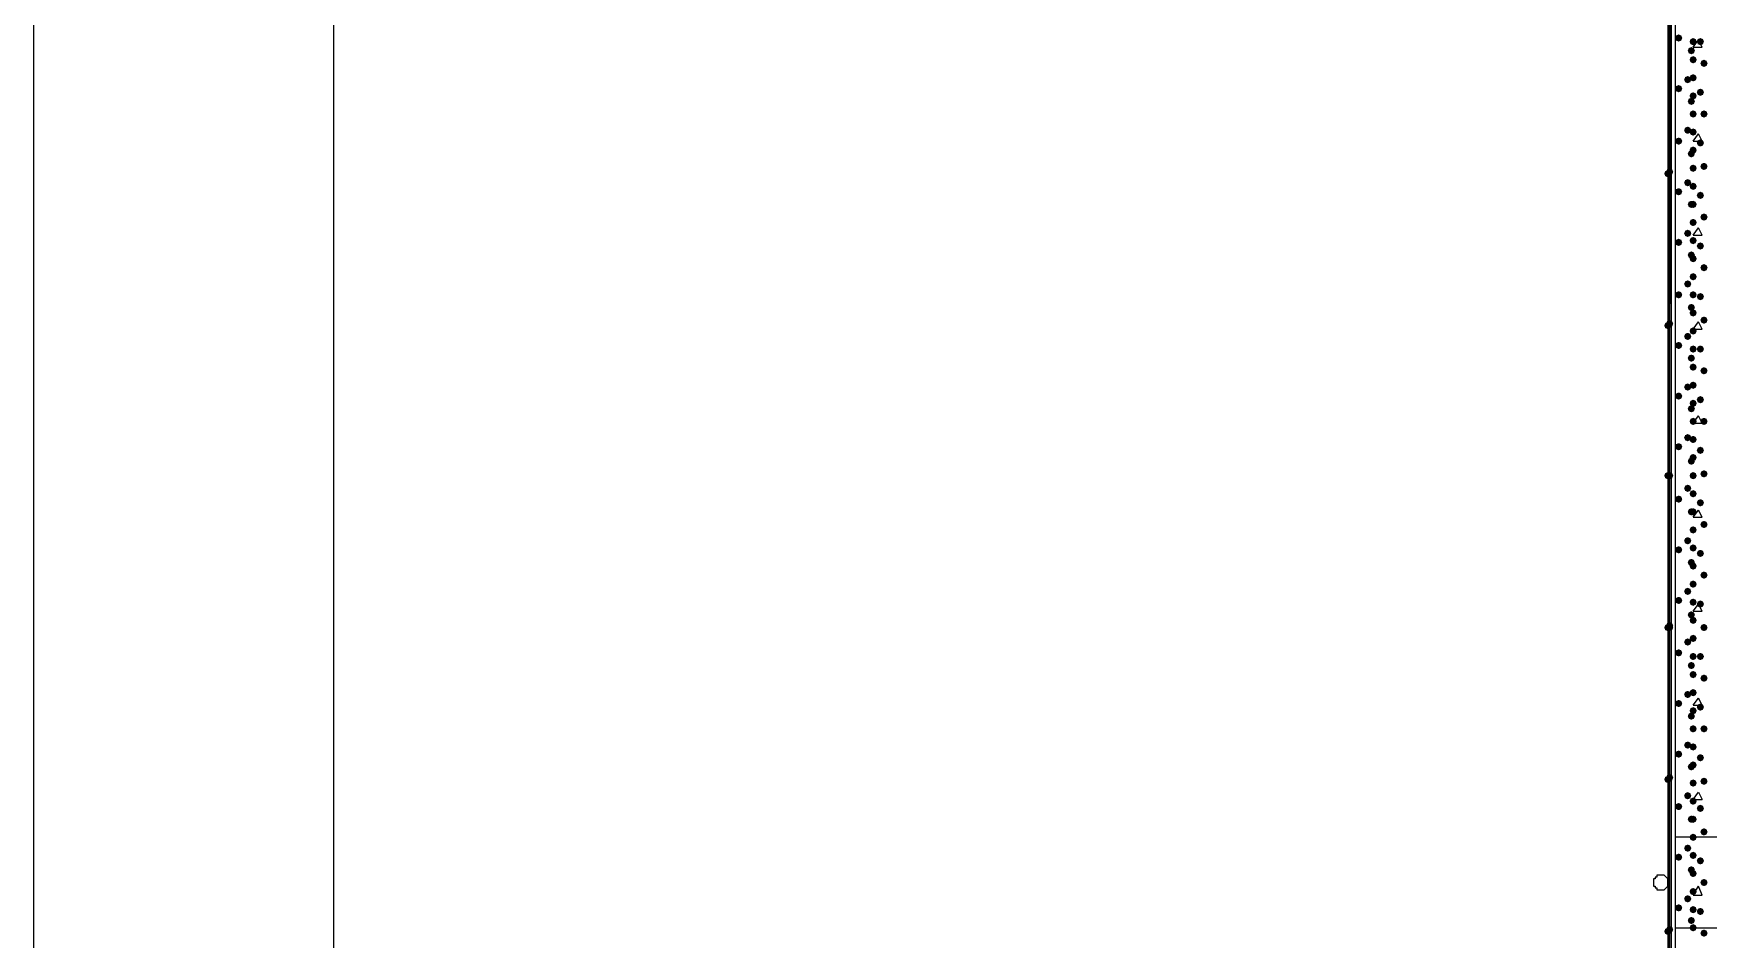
# Model space of a CAD drawing. Header units: millimetres. Extents: x 0 to 420, y 0 to 297.
# Drawn here: x 0.21 to 39.43, y 105.47 to 126.68 of the extents above; entities that cross this region are included whole.
import ezdxf

# ---------------------------------------------------------------- set-up
doc = ezdxf.new("R2010")
doc.units = ezdxf.units.MM
doc.layers.get('0').update_dxf_attribs({"linetype": 'CONTINUOUS'})

msp = doc.modelspace()

# ---------------------------------------------------------------- hatches: boundary and pattern name
at = {"true_color": 0x000007}
h = msp.add_hatch(color=0, dxfattribs=at)
h.paths.add_polyline_path([(38.565667, 228.049667), (38.523333, 228.049667), (38.565667, 84.455)], flags=0)
h.paths.add_polyline_path([(38.523333, 228.049667), (38.565667, 84.455), (38.523333, 84.455)], flags=0)
at = {"true_color": 0x000008}
for points in [[(38.819667, 126.576667), (38.794796, 126.516871), (38.735, 126.492), (38.675204, 126.516871), (38.650333, 126.576667), (38.675204, 126.636462), (38.735, 126.661333), (38.794796, 126.636463)], [(39.116, 126.280333), (39.091129, 126.220538), (39.031333, 126.195667), (38.971537, 126.220538), (38.946667, 126.280333), (38.971537, 126.340129), (39.031333, 126.365), (39.091129, 126.340129)], [(39.158333, 126.492), (39.133463, 126.432204), (39.073667, 126.407333), (39.013871, 126.432204), (38.989, 126.492), (39.013871, 126.551796), (39.073667, 126.576667), (39.133462, 126.551796)], [(39.327667, 126.492), (39.302796, 126.432204), (39.243, 126.407333), (39.183204, 126.432204), (39.158333, 126.492), (39.183204, 126.551796), (39.243, 126.576667), (39.302796, 126.551796)], [(39.158333, 126.068667), (39.133463, 126.008871), (39.073667, 125.984), (39.013871, 126.008871), (38.989, 126.068667), (39.013871, 126.128462), (39.073667, 126.153333), (39.133462, 126.128463)], [(39.412333, 125.984), (39.387463, 125.924204), (39.327667, 125.899333), (39.267871, 125.924204), (39.243, 125.984), (39.267871, 126.043796), (39.327667, 126.068667), (39.387462, 126.043796)], [(39.031333, 125.603), (39.006462, 125.543204), (38.946667, 125.518333), (38.886871, 125.543204), (38.862, 125.603), (38.886871, 125.662796), (38.946667, 125.687667), (39.006462, 125.662796)], [(39.158333, 125.645333), (39.133463, 125.585538), (39.073667, 125.560667), (39.013871, 125.585538), (38.989, 125.645333), (39.013871, 125.705129), (39.073667, 125.73), (39.133462, 125.705129)], [(38.819667, 125.391333), (38.794796, 125.331537), (38.735, 125.306667), (38.675204, 125.331537), (38.650333, 125.391333), (38.675204, 125.451129), (38.735, 125.476), (38.794796, 125.451129)], [(39.116, 125.095), (39.091129, 125.035204), (39.031333, 125.010333), (38.971537, 125.035204), (38.946667, 125.095), (38.971537, 125.154796), (39.031333, 125.179667), (39.091129, 125.154796)], [(39.158333, 125.222), (39.133463, 125.162204), (39.073667, 125.137333), (39.013871, 125.162204), (38.989, 125.222), (39.013871, 125.281796), (39.073667, 125.306667), (39.133462, 125.281796)], [(39.327667, 125.306667), (39.302796, 125.246871), (39.243, 125.222), (39.183204, 125.246871), (39.158333, 125.306667), (39.183204, 125.366462), (39.243, 125.391333), (39.302796, 125.366463)], [(39.158333, 124.798667), (39.133463, 124.738871), (39.073667, 124.714), (39.013871, 124.738871), (38.989, 124.798667), (39.013871, 124.858462), (39.073667, 124.883333), (39.133462, 124.858463)], [(39.412333, 124.798667), (39.387463, 124.738871), (39.327667, 124.714), (39.267871, 124.738871), (39.243, 124.798667), (39.267871, 124.858462), (39.327667, 124.883333), (39.387462, 124.858463)], [(39.031333, 124.417667), (39.006462, 124.357871), (38.946667, 124.333), (38.886871, 124.357871), (38.862, 124.417667), (38.886871, 124.477462), (38.946667, 124.502333), (39.006462, 124.477463)], [(39.158333, 124.375333), (39.133463, 124.315538), (39.073667, 124.290667), (39.013871, 124.315538), (38.989, 124.375333), (39.013871, 124.435129), (39.073667, 124.46), (39.133462, 124.435129)], [(38.819667, 124.163667), (38.794796, 124.103871), (38.735, 124.079), (38.675204, 124.103871), (38.650333, 124.163667), (38.675204, 124.223462), (38.735, 124.248333), (38.794796, 124.223463)], [(39.116, 123.867333), (39.091129, 123.807538), (39.031333, 123.782667), (38.971537, 123.807538), (38.946667, 123.867333), (38.971537, 123.927129), (39.031333, 123.952), (39.091129, 123.927129)], [(39.158333, 123.952), (39.133463, 123.892204), (39.073667, 123.867333), (39.013871, 123.892204), (38.989, 123.952), (39.013871, 124.011796), (39.073667, 124.036667), (39.133462, 124.011796)], [(39.327667, 124.121333), (39.302796, 124.061537), (39.243, 124.036667), (39.183204, 124.061537), (39.158333, 124.121333), (39.183204, 124.181129), (39.243, 124.206), (39.302796, 124.181129)], [(39.158333, 123.528667), (39.133463, 123.468871), (39.073667, 123.444), (39.013871, 123.468871), (38.989, 123.528667), (39.013871, 123.588462), (39.073667, 123.613333), (39.133462, 123.588463)], [(39.412333, 123.571), (39.387463, 123.511204), (39.327667, 123.486333), (39.267871, 123.511204), (39.243, 123.571), (39.267871, 123.630796), (39.327667, 123.655667), (39.387462, 123.630796)], [(39.031333, 123.19), (39.006462, 123.130204), (38.946667, 123.105333), (38.886871, 123.130204), (38.862, 123.19), (38.886871, 123.249796), (38.946667, 123.274667), (39.006462, 123.249796)], [(39.158333, 123.105333), (39.133463, 123.045538), (39.073667, 123.020667), (39.013871, 123.045538), (38.989, 123.105333), (39.013871, 123.165129), (39.073667, 123.19), (39.133462, 123.165129)], [(38.819667, 122.978333), (38.794796, 122.918538), (38.735, 122.893667), (38.675204, 122.918538), (38.650333, 122.978333), (38.675204, 123.038129), (38.735, 123.063), (38.794796, 123.038129)], [(39.116, 122.682), (39.091129, 122.622204), (39.031333, 122.597333), (38.971537, 122.622204), (38.946667, 122.682), (38.971537, 122.741796), (39.031333, 122.766667), (39.091129, 122.741796)], [(39.158333, 122.682), (39.133463, 122.622204), (39.073667, 122.597333), (39.013871, 122.622204), (38.989, 122.682), (39.013871, 122.741796), (39.073667, 122.766667), (39.133462, 122.741796)], [(39.327667, 122.893667), (39.302796, 122.833871), (39.243, 122.809), (39.183204, 122.833871), (39.158333, 122.893667), (39.183204, 122.953462), (39.243, 122.978333), (39.302796, 122.953463)], [(39.412333, 122.385667), (39.387463, 122.325871), (39.327667, 122.301), (39.267871, 122.325871), (39.243, 122.385667), (39.267871, 122.445462), (39.327667, 122.470333), (39.387462, 122.445463)], [(39.031333, 122.004667), (39.006462, 121.944871), (38.946667, 121.92), (38.886871, 121.944871), (38.862, 122.004667), (38.886871, 122.064462), (38.946667, 122.089333), (39.006462, 122.064463)], [(39.158333, 122.258667), (39.133463, 122.198871), (39.073667, 122.174), (39.013871, 122.198871), (38.989, 122.258667), (39.013871, 122.318462), (39.073667, 122.343333), (39.133462, 122.318463)], [(38.819667, 121.793), (38.794796, 121.733204), (38.735, 121.708333), (38.675204, 121.733204), (38.650333, 121.793), (38.675204, 121.852796), (38.735, 121.877667), (38.794796, 121.852796)], [(39.158333, 121.835333), (39.133463, 121.775538), (39.073667, 121.750667), (39.013871, 121.775538), (38.989, 121.835333), (39.013871, 121.895129), (39.073667, 121.92), (39.133462, 121.895129)], [(39.327667, 121.708333), (39.302796, 121.648537), (39.243, 121.623667), (39.183204, 121.648537), (39.158333, 121.708333), (39.183204, 121.768129), (39.243, 121.793), (39.302796, 121.768129)], [(39.116, 121.496667), (39.091129, 121.436871), (39.031333, 121.412), (38.971537, 121.436871), (38.946667, 121.496667), (38.971537, 121.556462), (39.031333, 121.581333), (39.091129, 121.556463)], [(39.158333, 121.412), (39.133463, 121.352204), (39.073667, 121.327333), (39.013871, 121.352204), (38.989, 121.412), (39.013871, 121.471796), (39.073667, 121.496667), (39.133462, 121.471796)], [(39.412333, 121.200333), (39.387463, 121.140537), (39.327667, 121.115667), (39.267871, 121.140537), (39.243, 121.200333), (39.267871, 121.260129), (39.327667, 121.285), (39.387462, 121.260129)], [(39.031333, 120.819333), (39.006462, 120.759537), (38.946667, 120.734667), (38.886871, 120.759537), (38.862, 120.819333), (38.886871, 120.879129), (38.946667, 120.904), (39.006462, 120.879129)], [(39.158333, 120.988667), (39.133463, 120.928871), (39.073667, 120.904), (39.013871, 120.928871), (38.989, 120.988667), (39.013871, 121.048462), (39.073667, 121.073333), (39.133462, 121.048463)], [(38.819667, 120.565333), (38.794796, 120.505538), (38.735, 120.480667), (38.675204, 120.505538), (38.650333, 120.565333), (38.675204, 120.625129), (38.735, 120.65), (38.794796, 120.625129)], [(39.158333, 120.565333), (39.133463, 120.505538), (39.073667, 120.480667), (39.013871, 120.505538), (38.989, 120.565333), (39.013871, 120.625129), (39.073667, 120.65), (39.133462, 120.625129)], [(39.327667, 120.523), (39.302796, 120.463204), (39.243, 120.438333), (39.183204, 120.463204), (39.158333, 120.523), (39.183204, 120.582796), (39.243, 120.607667), (39.302796, 120.582796)], [(39.116, 120.269), (39.091129, 120.209204), (39.031333, 120.184333), (38.971537, 120.209204), (38.946667, 120.269), (38.971537, 120.328796), (39.031333, 120.353667), (39.091129, 120.328796)], [(39.158333, 120.142), (39.133463, 120.082204), (39.073667, 120.057333), (39.013871, 120.082204), (38.989, 120.142), (39.013871, 120.201796), (39.073667, 120.226667), (39.133462, 120.201796)], [(39.412333, 119.972667), (39.387463, 119.912871), (39.327667, 119.888), (39.267871, 119.912871), (39.243, 119.972667), (39.267871, 120.032462), (39.327667, 120.057333), (39.387462, 120.032463)], [(39.031333, 119.591667), (39.006462, 119.531871), (38.946667, 119.507), (38.886871, 119.531871), (38.862, 119.591667), (38.886871, 119.651462), (38.946667, 119.676333), (39.006462, 119.651463)], [(39.158333, 119.718667), (39.133463, 119.658871), (39.073667, 119.634), (39.013871, 119.658871), (38.989, 119.718667), (39.013871, 119.778462), (39.073667, 119.803333), (39.133462, 119.778463)], [(38.819667, 119.38), (38.794796, 119.320204), (38.735, 119.295333), (38.675204, 119.320204), (38.650333, 119.38), (38.675204, 119.439796), (38.735, 119.464667), (38.794796, 119.439796)], [(39.158333, 119.295333), (39.133463, 119.235538), (39.073667, 119.210667), (39.013871, 119.235538), (38.989, 119.295333), (39.013871, 119.355129), (39.073667, 119.38), (39.133462, 119.355129)], [(39.327667, 119.295333), (39.302796, 119.235538), (39.243, 119.210667), (39.183204, 119.235538), (39.158333, 119.295333), (39.183204, 119.355129), (39.243, 119.38), (39.302796, 119.355129)], [(39.116, 119.083667), (39.091129, 119.023871), (39.031333, 118.999), (38.971537, 119.023871), (38.946667, 119.083667), (38.971537, 119.143462), (39.031333, 119.168333), (39.091129, 119.143463)], [(39.158333, 118.872), (39.133463, 118.812204), (39.073667, 118.787333), (39.013871, 118.812204), (38.989, 118.872), (39.013871, 118.931796), (39.073667, 118.956667), (39.133462, 118.931796)], [(39.412333, 118.787333), (39.387463, 118.727537), (39.327667, 118.702667), (39.267871, 118.727537), (39.243, 118.787333), (39.267871, 118.847129), (39.327667, 118.872), (39.387462, 118.847129)], [(39.031333, 118.406333), (39.006462, 118.346537), (38.946667, 118.321667), (38.886871, 118.346537), (38.862, 118.406333), (38.886871, 118.466129), (38.946667, 118.491), (39.006462, 118.466129)], [(39.158333, 118.448667), (39.133463, 118.388871), (39.073667, 118.364), (39.013871, 118.388871), (38.989, 118.448667), (39.013871, 118.508462), (39.073667, 118.533333), (39.133462, 118.508463)], [(38.819667, 118.194667), (38.794796, 118.134871), (38.735, 118.11), (38.675204, 118.134871), (38.650333, 118.194667), (38.675204, 118.254462), (38.735, 118.279333), (38.794796, 118.254463)], [(39.158333, 118.025333), (39.133463, 117.965538), (39.073667, 117.940667), (39.013871, 117.965538), (38.989, 118.025333), (39.013871, 118.085129), (39.073667, 118.11), (39.133462, 118.085129)], [(39.327667, 118.11), (39.302796, 118.050204), (39.243, 118.025333), (39.183204, 118.050204), (39.158333, 118.11), (39.183204, 118.169796), (39.243, 118.194667), (39.302796, 118.169796)], [(39.116, 117.898333), (39.091129, 117.838538), (39.031333, 117.813667), (38.971537, 117.838538), (38.946667, 117.898333), (38.971537, 117.958129), (39.031333, 117.983), (39.091129, 117.958129)], [(39.158333, 117.602), (39.133463, 117.542204), (39.073667, 117.517333), (39.013871, 117.542204), (38.989, 117.602), (39.013871, 117.661796), (39.073667, 117.686667), (39.133462, 117.661796)], [(39.412333, 117.602), (39.387463, 117.542204), (39.327667, 117.517333), (39.267871, 117.542204), (39.243, 117.602), (39.267871, 117.661796), (39.327667, 117.686667), (39.387462, 117.661796)], [(39.031333, 117.221), (39.006462, 117.161204), (38.946667, 117.136333), (38.886871, 117.161204), (38.862, 117.221), (38.886871, 117.280796), (38.946667, 117.305667), (39.006462, 117.280796)], [(38.819667, 117.009333), (38.794796, 116.949537), (38.735, 116.924667), (38.675204, 116.949537), (38.650333, 117.009333), (38.675204, 117.069129), (38.735, 117.094), (38.794796, 117.069129)], [(39.158333, 117.178667), (39.133463, 117.118871), (39.073667, 117.094), (39.013871, 117.118871), (38.989, 117.178667), (39.013871, 117.238462), (39.073667, 117.263333), (39.133462, 117.238463)], [(39.327667, 116.924667), (39.302796, 116.864871), (39.243, 116.84), (39.183204, 116.864871), (39.158333, 116.924667), (39.183204, 116.984462), (39.243, 117.009333), (39.302796, 116.984463)], [(39.116, 116.670667), (39.091129, 116.610871), (39.031333, 116.586), (38.971537, 116.610871), (38.946667, 116.670667), (38.971537, 116.730462), (39.031333, 116.755333), (39.091129, 116.730463)], [(39.158333, 116.755333), (39.133463, 116.695538), (39.073667, 116.670667), (39.013871, 116.695538), (38.989, 116.755333), (39.013871, 116.815129), (39.073667, 116.84), (39.133462, 116.815129)], [(39.031333, 116.035667), (39.006462, 115.975871), (38.946667, 115.951), (38.886871, 115.975871), (38.862, 116.035667), (38.886871, 116.095462), (38.946667, 116.120333), (39.006462, 116.095463)], [(39.158333, 116.332), (39.133463, 116.272204), (39.073667, 116.247333), (39.013871, 116.272204), (38.989, 116.332), (39.013871, 116.391796), (39.073667, 116.416667), (39.133462, 116.391796)], [(39.412333, 116.374333), (39.387463, 116.314537), (39.327667, 116.289667), (39.267871, 116.314537), (39.243, 116.374333), (39.267871, 116.434129), (39.327667, 116.459), (39.387462, 116.434129)], [(38.819667, 115.781667), (38.794796, 115.721871), (38.735, 115.697), (38.675204, 115.721871), (38.650333, 115.781667), (38.675204, 115.841462), (38.735, 115.866333), (38.794796, 115.841463)], [(39.158333, 115.908667), (39.133463, 115.848871), (39.073667, 115.824), (39.013871, 115.848871), (38.989, 115.908667), (39.013871, 115.968462), (39.073667, 115.993333), (39.133462, 115.968463)], [(39.327667, 115.697), (39.302796, 115.637204), (39.243, 115.612333), (39.183204, 115.637204), (39.158333, 115.697), (39.183204, 115.756796), (39.243, 115.781667), (39.302796, 115.756796)], [(39.116, 115.485333), (39.091129, 115.425538), (39.031333, 115.400667), (38.971537, 115.425538), (38.946667, 115.485333), (38.971537, 115.545129), (39.031333, 115.57), (39.091129, 115.545129)], [(39.158333, 115.485333), (39.133463, 115.425538), (39.073667, 115.400667), (39.013871, 115.425538), (38.989, 115.485333), (39.013871, 115.545129), (39.073667, 115.57), (39.133462, 115.545129)], [(39.158333, 115.062), (39.133463, 115.002204), (39.073667, 114.977333), (39.013871, 115.002204), (38.989, 115.062), (39.013871, 115.121796), (39.073667, 115.146667), (39.133462, 115.121796)], [(39.412333, 115.189), (39.387463, 115.129204), (39.327667, 115.104333), (39.267871, 115.129204), (39.243, 115.189), (39.267871, 115.248796), (39.327667, 115.273667), (39.387462, 115.248796)], [(38.819667, 114.596333), (38.794796, 114.536537), (38.735, 114.511667), (38.675204, 114.536537), (38.650333, 114.596333), (38.675204, 114.656129), (38.735, 114.681), (38.794796, 114.656129)], [(39.031333, 114.808), (39.006462, 114.748204), (38.946667, 114.723333), (38.886871, 114.748204), (38.862, 114.808), (38.886871, 114.867796), (38.946667, 114.892667), (39.006462, 114.867796)], [(39.158333, 114.638667), (39.133463, 114.578871), (39.073667, 114.554), (39.013871, 114.578871), (38.989, 114.638667), (39.013871, 114.698462), (39.073667, 114.723333), (39.133462, 114.698463)], [(39.327667, 114.511667), (39.302796, 114.451871), (39.243, 114.427), (39.183204, 114.451871), (39.158333, 114.511667), (39.183204, 114.571462), (39.243, 114.596333), (39.302796, 114.571463)], [(39.116, 114.3), (39.091129, 114.240204), (39.031333, 114.215333), (38.971537, 114.240204), (38.946667, 114.3), (38.971537, 114.359796), (39.031333, 114.384667), (39.091129, 114.359796)], [(39.158333, 114.215333), (39.133463, 114.155538), (39.073667, 114.130667), (39.013871, 114.155538), (38.989, 114.215333), (39.013871, 114.275129), (39.073667, 114.3), (39.133462, 114.275129)], [(39.158333, 113.792), (39.133463, 113.732204), (39.073667, 113.707333), (39.013871, 113.732204), (38.989, 113.792), (39.013871, 113.851796), (39.073667, 113.876667), (39.133462, 113.851796)], [(39.412333, 114.003667), (39.387463, 113.943871), (39.327667, 113.919), (39.267871, 113.943871), (39.243, 114.003667), (39.267871, 114.063462), (39.327667, 114.088333), (39.387462, 114.063463)], [(38.819667, 113.411), (38.794796, 113.351204), (38.735, 113.326333), (38.675204, 113.351204), (38.650333, 113.411), (38.675204, 113.470796), (38.735, 113.495667), (38.794796, 113.470796)], [(39.031333, 113.622667), (39.006462, 113.562871), (38.946667, 113.538), (38.886871, 113.562871), (38.862, 113.622667), (38.886871, 113.682462), (38.946667, 113.707333), (39.006462, 113.682463)], [(39.158333, 113.368667), (39.133463, 113.308871), (39.073667, 113.284), (39.013871, 113.308871), (38.989, 113.368667), (39.013871, 113.428462), (39.073667, 113.453333), (39.133462, 113.428463)], [(39.327667, 113.326333), (39.302796, 113.266537), (39.243, 113.241667), (39.183204, 113.266537), (39.158333, 113.326333), (39.183204, 113.386129), (39.243, 113.411), (39.302796, 113.386129)], [(39.116, 113.072333), (39.091129, 113.012538), (39.031333, 112.987667), (38.971537, 113.012538), (38.946667, 113.072333), (38.971537, 113.132129), (39.031333, 113.157), (39.091129, 113.132129)], [(39.158333, 112.945333), (39.133463, 112.885538), (39.073667, 112.860667), (39.013871, 112.885538), (38.989, 112.945333), (39.013871, 113.005129), (39.073667, 113.03), (39.133462, 113.005129)], [(39.158333, 112.522), (39.133463, 112.462204), (39.073667, 112.437333), (39.013871, 112.462204), (38.989, 112.522), (39.013871, 112.581796), (39.073667, 112.606667), (39.133462, 112.581796)], [(39.412333, 112.776), (39.387463, 112.716204), (39.327667, 112.691333), (39.267871, 112.716204), (39.243, 112.776), (39.267871, 112.835796), (39.327667, 112.860667), (39.387462, 112.835796)], [(38.819667, 112.183333), (38.794796, 112.123538), (38.735, 112.098667), (38.675204, 112.123538), (38.650333, 112.183333), (38.675204, 112.243129), (38.735, 112.268), (38.794796, 112.243129)], [(39.031333, 112.437333), (39.006462, 112.377537), (38.946667, 112.352667), (38.886871, 112.377537), (38.862, 112.437333), (38.886871, 112.497129), (38.946667, 112.522), (39.006462, 112.497129)], [(39.158333, 112.098667), (39.133463, 112.038871), (39.073667, 112.014), (39.013871, 112.038871), (38.989, 112.098667), (39.013871, 112.158462), (39.073667, 112.183333), (39.133462, 112.158463)], [(39.327667, 112.098667), (39.302796, 112.038871), (39.243, 112.014), (39.183204, 112.038871), (39.158333, 112.098667), (39.183204, 112.158462), (39.243, 112.183333), (39.302796, 112.158463)], [(39.116, 111.887), (39.091129, 111.827204), (39.031333, 111.802333), (38.971537, 111.827204), (38.946667, 111.887), (38.971537, 111.946796), (39.031333, 111.971667), (39.091129, 111.946796)], [(39.158333, 111.675333), (39.133463, 111.615538), (39.073667, 111.590667), (39.013871, 111.615538), (38.989, 111.675333), (39.013871, 111.735129), (39.073667, 111.76), (39.133462, 111.735129)], [(39.412333, 111.590667), (39.387463, 111.530871), (39.327667, 111.506), (39.267871, 111.530871), (39.243, 111.590667), (39.267871, 111.650462), (39.327667, 111.675333), (39.387462, 111.650463)], [(38.819667, 110.998), (38.794796, 110.938204), (38.735, 110.913333), (38.675204, 110.938204), (38.650333, 110.998), (38.675204, 111.057796), (38.735, 111.082667), (38.794796, 111.057796)], [(39.031333, 111.209667), (39.006462, 111.149871), (38.946667, 111.125), (38.886871, 111.149871), (38.862, 111.209667), (38.886871, 111.269462), (38.946667, 111.294333), (39.006462, 111.269463)], [(39.158333, 111.252), (39.133463, 111.192204), (39.073667, 111.167333), (39.013871, 111.192204), (38.989, 111.252), (39.013871, 111.311796), (39.073667, 111.336667), (39.133462, 111.311796)], [(39.327667, 110.913333), (39.302796, 110.853537), (39.243, 110.828667), (39.183204, 110.853537), (39.158333, 110.913333), (39.183204, 110.973129), (39.243, 110.998), (39.302796, 110.973129)], [(39.116, 110.701667), (39.091129, 110.641871), (39.031333, 110.617), (38.971537, 110.641871), (38.946667, 110.701667), (38.971537, 110.761462), (39.031333, 110.786333), (39.091129, 110.761463)], [(39.158333, 110.828667), (39.133463, 110.768871), (39.073667, 110.744), (39.013871, 110.768871), (38.989, 110.828667), (39.013871, 110.888462), (39.073667, 110.913333), (39.133462, 110.888463)], [(39.158333, 110.405333), (39.133463, 110.345538), (39.073667, 110.320667), (39.013871, 110.345538), (38.989, 110.405333), (39.013871, 110.465129), (39.073667, 110.49), (39.133462, 110.465129)], [(39.412333, 110.405333), (39.387463, 110.345538), (39.327667, 110.320667), (39.267871, 110.345538), (39.243, 110.405333), (39.267871, 110.465129), (39.327667, 110.49), (39.387462, 110.465129)], [(38.819667, 109.812667), (38.794796, 109.752871), (38.735, 109.728), (38.675204, 109.752871), (38.650333, 109.812667), (38.675204, 109.872462), (38.735, 109.897333), (38.794796, 109.872463)], [(39.031333, 110.024333), (39.006462, 109.964537), (38.946667, 109.939667), (38.886871, 109.964537), (38.862, 110.024333), (38.886871, 110.084129), (38.946667, 110.109), (39.006462, 110.084129)], [(39.158333, 109.982), (39.133463, 109.922204), (39.073667, 109.897333), (39.013871, 109.922204), (38.989, 109.982), (39.013871, 110.041796), (39.073667, 110.066667), (39.133462, 110.041796)], [(39.116, 109.516333), (39.091129, 109.456537), (39.031333, 109.431667), (38.971537, 109.456537), (38.946667, 109.516333), (38.971537, 109.576129), (39.031333, 109.601), (39.091129, 109.576129)], [(39.158333, 109.558667), (39.133463, 109.498871), (39.073667, 109.474), (39.013871, 109.498871), (38.989, 109.558667), (39.013871, 109.618462), (39.073667, 109.643333), (39.133462, 109.618463)], [(39.327667, 109.728), (39.302796, 109.668204), (39.243, 109.643333), (39.183204, 109.668204), (39.158333, 109.728), (39.183204, 109.787796), (39.243, 109.812667), (39.302796, 109.787796)], [(39.158333, 109.135333), (39.133463, 109.075538), (39.073667, 109.050667), (39.013871, 109.075538), (38.989, 109.135333), (39.013871, 109.195129), (39.073667, 109.22), (39.133462, 109.195129)], [(39.412333, 109.177667), (39.387463, 109.117871), (39.327667, 109.093), (39.267871, 109.117871), (39.243, 109.177667), (39.267871, 109.237462), (39.327667, 109.262333), (39.387462, 109.237463)], [(38.819667, 108.585), (38.794796, 108.525204), (38.735, 108.500333), (38.675204, 108.525204), (38.650333, 108.585), (38.675204, 108.644796), (38.735, 108.669667), (38.794796, 108.644796)], [(39.031333, 108.839), (39.006462, 108.779204), (38.946667, 108.754333), (38.886871, 108.779204), (38.862, 108.839), (38.886871, 108.898796), (38.946667, 108.923667), (39.006462, 108.898796)], [(39.158333, 108.712), (39.133463, 108.652204), (39.073667, 108.627333), (39.013871, 108.652204), (38.989, 108.712), (39.013871, 108.771796), (39.073667, 108.796667), (39.133462, 108.771796)], [(39.116, 108.288667), (39.091129, 108.228871), (39.031333, 108.204), (38.971537, 108.228871), (38.946667, 108.288667), (38.971537, 108.348462), (39.031333, 108.373333), (39.091129, 108.348463)], [(39.158333, 108.288667), (39.133463, 108.228871), (39.073667, 108.204), (39.013871, 108.228871), (38.989, 108.288667), (39.013871, 108.348462), (39.073667, 108.373333), (39.133462, 108.348463)], [(39.327667, 108.542667), (39.302796, 108.482871), (39.243, 108.458), (39.183204, 108.482871), (39.158333, 108.542667), (39.183204, 108.602462), (39.243, 108.627333), (39.302796, 108.602463)], [(39.158333, 107.865333), (39.133463, 107.805538), (39.073667, 107.780667), (39.013871, 107.805538), (38.989, 107.865333), (39.013871, 107.925129), (39.073667, 107.95), (39.133462, 107.925129)], [(39.412333, 107.992333), (39.387463, 107.932538), (39.327667, 107.907667), (39.267871, 107.932538), (39.243, 107.992333), (39.267871, 108.052129), (39.327667, 108.077), (39.387462, 108.052129)], [(39.412333, 105.621667), (39.387463, 105.561871), (39.327667, 105.537), (39.267871, 105.561871), (39.243, 105.621667), (39.267871, 105.681462), (39.327667, 105.706333), (39.387462, 105.681463)]]:
    msp.add_hatch(color=0, dxfattribs=at).paths.add_polyline_path(points, flags=0)
at = {"true_color": 0x0000fe}
for points in [[(38.565667, 123.401667), (38.540796, 123.341871), (38.481, 123.317), (38.421204, 123.341871), (38.396333, 123.401667), (38.421204, 123.461462), (38.481, 123.486333), (38.540796, 123.461463)], [(38.608, 123.444), (38.583129, 123.384204), (38.523333, 123.359333), (38.463538, 123.384204), (38.438667, 123.444), (38.463537, 123.503796), (38.523333, 123.528667), (38.583129, 123.503796)], [(38.608, 123.444), (38.583129, 123.384204), (38.523333, 123.359333), (38.463538, 123.384204), (38.438667, 123.444), (38.463537, 123.503796), (38.523333, 123.528667), (38.583129, 123.503796)], [(38.608, 123.444), (38.583129, 123.384204), (38.523333, 123.359333), (38.463538, 123.384204), (38.438667, 123.444), (38.463537, 123.503796), (38.523333, 123.528667), (38.583129, 123.503796)], [(38.565667, 119.845667), (38.540796, 119.785871), (38.481, 119.761), (38.421204, 119.785871), (38.396333, 119.845667), (38.421204, 119.905462), (38.481, 119.930333), (38.540796, 119.905463)], [(38.608, 119.888), (38.583129, 119.828204), (38.523333, 119.803333), (38.463538, 119.828204), (38.438667, 119.888), (38.463537, 119.947796), (38.523333, 119.972667), (38.583129, 119.947796)], [(38.608, 119.888), (38.583129, 119.828204), (38.523333, 119.803333), (38.463538, 119.828204), (38.438667, 119.888), (38.463537, 119.947796), (38.523333, 119.972667), (38.583129, 119.947796)], [(38.608, 119.888), (38.583129, 119.828204), (38.523333, 119.803333), (38.463538, 119.828204), (38.438667, 119.888), (38.463537, 119.947796), (38.523333, 119.972667), (38.583129, 119.947796)], [(38.565667, 116.332), (38.540796, 116.272204), (38.481, 116.247333), (38.421204, 116.272204), (38.396333, 116.332), (38.421204, 116.391796), (38.481, 116.416667), (38.540796, 116.391796)], [(38.608, 116.332), (38.583129, 116.272204), (38.523333, 116.247333), (38.463538, 116.272204), (38.438667, 116.332), (38.463537, 116.391796), (38.523333, 116.416667), (38.583129, 116.391796)], [(38.608, 116.332), (38.583129, 116.272204), (38.523333, 116.247333), (38.463538, 116.272204), (38.438667, 116.332), (38.463537, 116.391796), (38.523333, 116.416667), (38.583129, 116.391796)], [(38.608, 116.332), (38.583129, 116.272204), (38.523333, 116.247333), (38.463538, 116.272204), (38.438667, 116.332), (38.463537, 116.391796), (38.523333, 116.416667), (38.583129, 116.391796)], [(38.565667, 112.776), (38.540796, 112.716204), (38.481, 112.691333), (38.421204, 112.716204), (38.396333, 112.776), (38.421204, 112.835796), (38.481, 112.860667), (38.540796, 112.835796)], [(38.608, 112.818333), (38.583129, 112.758537), (38.523333, 112.733667), (38.463538, 112.758537), (38.438667, 112.818333), (38.463537, 112.878129), (38.523333, 112.903), (38.583129, 112.878129)], [(38.608, 112.818333), (38.583129, 112.758537), (38.523333, 112.733667), (38.463538, 112.758537), (38.438667, 112.818333), (38.463537, 112.878129), (38.523333, 112.903), (38.583129, 112.878129)], [(38.608, 112.776), (38.583129, 112.716204), (38.523333, 112.691333), (38.463538, 112.716204), (38.438667, 112.776), (38.463537, 112.835796), (38.523333, 112.860667), (38.583129, 112.835796)], [(38.565667, 109.22), (38.540796, 109.160204), (38.481, 109.135333), (38.421204, 109.160204), (38.396333, 109.22), (38.421204, 109.279796), (38.481, 109.304667), (38.540796, 109.279796)], [(38.608, 109.262333), (38.583129, 109.202538), (38.523333, 109.177667), (38.463538, 109.202538), (38.438667, 109.262333), (38.463537, 109.322129), (38.523333, 109.347), (38.583129, 109.322129)], [(38.608, 109.262333), (38.583129, 109.202538), (38.523333, 109.177667), (38.463538, 109.202538), (38.438667, 109.262333), (38.463537, 109.322129), (38.523333, 109.347), (38.583129, 109.322129)], [(38.608, 109.262333), (38.583129, 109.202538), (38.523333, 109.177667), (38.463538, 109.202538), (38.438667, 109.262333), (38.463537, 109.322129), (38.523333, 109.347), (38.583129, 109.322129)], [(38.565667, 105.664), (38.540796, 105.604204), (38.481, 105.579333), (38.421204, 105.604204), (38.396333, 105.664), (38.421204, 105.723796), (38.481, 105.748667), (38.540796, 105.723796)], [(38.608, 105.706333), (38.583129, 105.646537), (38.523333, 105.621667), (38.463538, 105.646537), (38.438667, 105.706333), (38.463537, 105.766129), (38.523333, 105.791), (38.583129, 105.766129)], [(38.608, 105.706333), (38.583129, 105.646537), (38.523333, 105.621667), (38.463538, 105.646537), (38.438667, 105.706333), (38.463537, 105.766129), (38.523333, 105.791), (38.583129, 105.766129)], [(38.608, 105.706333), (38.583129, 105.646537), (38.523333, 105.621667), (38.463538, 105.646537), (38.438667, 105.706333), (38.463537, 105.766129), (38.523333, 105.791), (38.583129, 105.766129)]]:
    msp.add_hatch(color=0, dxfattribs=at).paths.add_polyline_path(points, flags=0)
at = {"true_color": 0x000007}
for points in [[(38.819667, 107.399667), (38.794796, 107.339871), (38.735, 107.315), (38.675204, 107.339871), (38.650333, 107.399667), (38.675204, 107.459462), (38.735, 107.484333), (38.794796, 107.459463)], [(39.031333, 107.611333), (39.006462, 107.551537), (38.946667, 107.526667), (38.886871, 107.551537), (38.862, 107.611333), (38.886871, 107.671129), (38.946667, 107.696), (39.006462, 107.671129)], [(39.158333, 107.442), (39.133463, 107.382204), (39.073667, 107.357333), (39.013871, 107.382204), (38.989, 107.442), (39.013871, 107.501796), (39.073667, 107.526667), (39.133462, 107.501796)], [(39.116, 107.103333), (39.091129, 107.043538), (39.031333, 107.018667), (38.971537, 107.043538), (38.946667, 107.103333), (38.971537, 107.163129), (39.031333, 107.188), (39.091129, 107.163129)], [(39.158333, 107.018667), (39.133463, 106.958871), (39.073667, 106.934), (39.013871, 106.958871), (38.989, 107.018667), (39.013871, 107.078462), (39.073667, 107.103333), (39.133462, 107.078463)], [(39.327667, 107.315), (39.302796, 107.255204), (39.243, 107.230333), (39.183204, 107.255204), (39.158333, 107.315), (39.183204, 107.374796), (39.243, 107.399667), (39.302796, 107.374796)], [(39.412333, 106.807), (39.387463, 106.747204), (39.327667, 106.722333), (39.267871, 106.747204), (39.243, 106.807), (39.267871, 106.866796), (39.327667, 106.891667), (39.387462, 106.866796)], [(38.819667, 106.214333), (38.794796, 106.154537), (38.735, 106.129667), (38.675204, 106.154537), (38.650333, 106.214333), (38.675204, 106.274129), (38.735, 106.299), (38.794796, 106.274129)], [(39.031333, 106.426), (39.006462, 106.366204), (38.946667, 106.341333), (38.886871, 106.366204), (38.862, 106.426), (38.886871, 106.485796), (38.946667, 106.510667), (39.006462, 106.485796)], [(39.158333, 106.595333), (39.133463, 106.535538), (39.073667, 106.510667), (39.013871, 106.535538), (38.989, 106.595333), (39.013871, 106.655129), (39.073667, 106.68), (39.133462, 106.655129)], [(39.116, 105.918), (39.091129, 105.858204), (39.031333, 105.833333), (38.971537, 105.858204), (38.946667, 105.918), (38.971537, 105.977796), (39.031333, 106.002667), (39.091129, 105.977796)], [(39.158333, 106.172), (39.133463, 106.112204), (39.073667, 106.087333), (39.013871, 106.112204), (38.989, 106.172), (39.013871, 106.231796), (39.073667, 106.256667), (39.133462, 106.231796)], [(39.327667, 106.129667), (39.302796, 106.069871), (39.243, 106.045), (39.183204, 106.069871), (39.158333, 106.129667), (39.183204, 106.189462), (39.243, 106.214333), (39.302796, 106.189463)], [(39.158333, 105.748667), (39.133463, 105.688871), (39.073667, 105.664), (39.013871, 105.688871), (38.989, 105.748667), (39.013871, 105.808462), (39.073667, 105.833333), (39.133462, 105.808463)]]:
    msp.add_hatch(color=0, dxfattribs=at).paths.add_polyline_path(points, flags=0)

# ---------------------------------------------------------------- linework, layer by layer
at = {"color": 0, "true_color": 0x000007}
for points in [[(0.211667, 0), (420.073667, 0), (420.073667, 296.926), (0.211667, 296.926)], [(7.239, 1.735667), (418.338, 1.735667), (418.338, 295.190333), (7.239, 295.190333)], [(38.481, 84.412667), (38.523333, 84.412667), (38.523333, 228.049667)], [(38.523333, 84.412667), (38.523333, 228.049667)], [(38.565667, 228.049667), (38.523333, 228.049667), (38.565667, 84.455)], [(38.523333, 228.049667), (38.565667, 84.455), (38.523333, 84.455)], [(38.650333, 107.865333), (38.650333, 105.748667), (40.767, 105.748667), (40.767, 107.865333)], [(38.311667, 106.637667), (38.354, 106.637667), (38.396333, 106.637667), (38.438667, 106.68), (38.481, 106.722333), (38.481, 106.764667), (38.481, 106.807), (38.481, 106.849333), (38.481, 106.891667), (38.438667, 106.934), (38.396333, 106.976333), (38.354, 106.976333), (38.311667, 106.976333), (38.269333, 106.976333), (38.227, 106.976333), (38.227, 106.934), (38.184667, 106.934), (38.184667, 106.891667), (38.142333, 106.891667), (38.142333, 106.849333), (38.142333, 106.807), (38.142333, 106.764667), (38.142333, 106.722333), (38.184667, 106.722333), (38.184667, 106.68), (38.227, 106.68), (38.227, 106.637667), (38.269333, 106.637667)]]:
    msp.add_lwpolyline(points, close=True, dxfattribs=at)
for points in [[(38.481, 228.049667), (38.481, 84.412667)], [(38.523333, 84.412667), (38.523333, 228.049667)], [(38.523333, 228.049667), (38.523333, 84.455), (38.523333, 84.412667)], [(38.565667, 84.455), (38.565667, 228.049667)], [(38.650333, 126.915333), (38.650333, 107.865333)], [(39.073667, 106.510667), (39.200667, 106.722333)], [(39.285333, 106.510667), (39.200667, 106.722333)], [(39.073667, 106.510667), (39.285333, 106.510667)], [(38.650333, 105.748667), (38.650333, 86.656333)]]:
    msp.add_lwpolyline(points, dxfattribs=at)
at = {"color": 0, "true_color": 0x000008}
for points in [[(39.073667, 126.365), (39.200667, 126.534333)], [(39.073667, 126.365), (39.285333, 126.365)], [(39.285333, 126.365), (39.200667, 126.534333)], [(39.073667, 124.163667), (39.200667, 124.333)], [(39.073667, 124.163667), (39.285333, 124.163667)], [(39.285333, 124.163667), (39.200667, 124.333)], [(39.073667, 121.962333), (39.200667, 122.131667)], [(39.285333, 121.962333), (39.200667, 122.131667)], [(39.073667, 121.962333), (39.285333, 121.962333)], [(39.073667, 119.761), (39.200667, 119.930333)], [(39.073667, 119.761), (39.285333, 119.761)], [(39.285333, 119.761), (39.200667, 119.930333)], [(39.073667, 117.559667), (39.200667, 117.729)], [(39.285333, 117.559667), (39.200667, 117.729)], [(39.073667, 117.559667), (39.285333, 117.559667)], [(39.073667, 115.358333), (39.200667, 115.527667)], [(39.073667, 115.358333), (39.285333, 115.358333)], [(39.285333, 115.358333), (39.200667, 115.527667)], [(39.073667, 113.157), (39.200667, 113.326333)], [(39.073667, 113.157), (39.285333, 113.157)], [(39.285333, 113.157), (39.200667, 113.326333)], [(39.073667, 110.955667), (39.200667, 111.125)], [(39.285333, 110.955667), (39.200667, 111.125)], [(39.073667, 110.955667), (39.285333, 110.955667)], [(39.073667, 108.754333), (39.200667, 108.923667), (39.285333, 108.754333)], [(39.073667, 108.754333), (39.285333, 108.754333)]]:
    msp.add_lwpolyline(points, dxfattribs=at)

doc.saveas('drawing.dxf')
